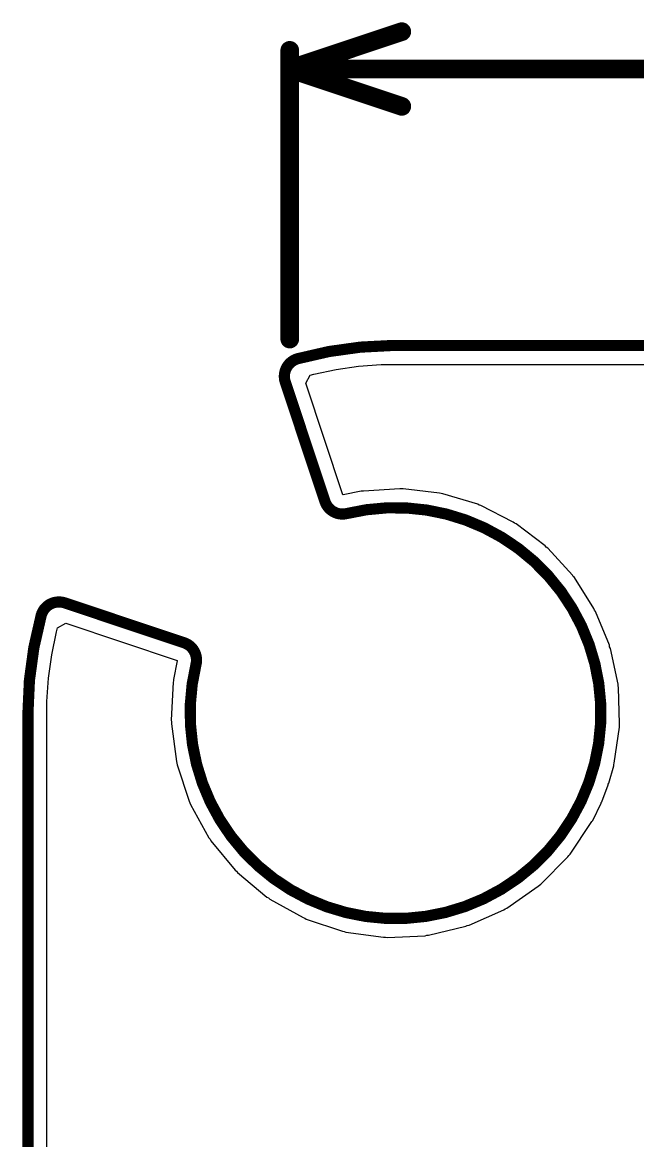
# Model space of a CAD drawing. Header units: inches. Extents: x -22 to 5433, y -38 to 5417.
# Drawn here: x -21.6 to -13.22, y -3.8 to 11.4 of the extents above; entities that cross this region are included whole.
import ezdxf

# ---------------------------------------------------------------- set-up
doc = ezdxf.new("R2010")
doc.units = ezdxf.units.IN
for name, color, linetype in [('Board_outline', 216, 'Continuous'), ('Bottom Layer', 5, 'Continuous'), ('Dimensions', 6, 'Continuous'), ('Top Layer', 1, 'Continuous')]:
    doc.layers.add(name, color=color, linetype=linetype)

msp = doc.modelspace()

# ---------------------------------------------------------------- linework, layer by layer
at = {"layer": 'Board_outline'}
for points in [[(-17.847, 6.832, 0.152, 0.152, -0.065034), (-16.564, 7.011, 0.152, 0.152, 0)], [(-16.564, 7.011, 0.152, 0.152, 0), (-16.519, 7.011, 0.152, 0.152, 0)], [(-16.519, 7.011, 0.152, 0.152, 0), (73.481, 7.011, 0.152, 0.152, 0)], [(-18.018, 6.512, 0.152, 0.152, -0.429723), (-17.847, 6.832, 0.152, 0.152, 0)], [(-18.018, 6.512, 0.152, 0.152, 0), (-17.478, 4.89, 0.152, 0.152, 0)], [(-17.181, 4.726, 0.152, 0.152, -3.570956), (-19.233, 2.674, 0.152, 0.152, 0)], [(-17.181, 4.726, 0.152, 0.152, -0.390332), (-17.478, 4.89, 0.152, 0.152, 0)], [(-21.339, 3.34, 0.152, 0.152, -0.429721), (-21.019, 3.511, 0.152, 0.152, 0)], [(-21.019, 3.511, 0.152, 0.152, 0), (-19.397, 2.97, 0.152, 0.152, 0)], [(-21.519, 2.011, 0.152, 0.152, -0.067325), (-21.339, 3.34, 0.152, 0.152, 0)], [(-19.397, 2.97, 0.152, 0.152, -0.390333), (-19.233, 2.674, 0.152, 0.152, 0)], [(-21.519, -32.989, 0.152, 0.152, 0), (-21.519, 2.011, 0.152, 0.152, 0)]]:
    msp.add_lwpolyline(points, format="xyseb", dxfattribs=at)
for points in [[(-16.602, 7.011, 0.0762, 0.0762, 1), (-16.526, 7.011, 0.0762, 0.0762, 1)], [(-16.602, 7.011, 0.0762, 0.0762, 1), (-16.526, 7.011, 0.0762, 0.0762, 1)], [(-16.557, 7.011, 0.0762, 0.0762, 1), (-16.481, 7.011, 0.0762, 0.0762, 1)], [(-16.557, 7.011, 0.0762, 0.0762, 1), (-16.481, 7.011, 0.0762, 0.0762, 1)], [(-17.885, 6.832, 0.0762, 0.0762, 1), (-17.809, 6.832, 0.0762, 0.0762, 1)], [(-17.885, 6.832, 0.0762, 0.0762, 1), (-17.809, 6.832, 0.0762, 0.0762, 1)], [(-18.056, 6.512, 0.0762, 0.0762, 1), (-17.98, 6.512, 0.0762, 0.0762, 1)], [(-18.056, 6.512, 0.0762, 0.0762, 1), (-17.98, 6.512, 0.0762, 0.0762, 1)], [(-17.516, 4.89, 0.0762, 0.0762, 1), (-17.44, 4.89, 0.0762, 0.0762, 1)], [(-17.516, 4.89, 0.0762, 0.0762, 1), (-17.44, 4.89, 0.0762, 0.0762, 1)], [(-17.219, 4.726, 0.0762, 0.0762, 1), (-17.143, 4.726, 0.0762, 0.0762, 1)], [(-17.219, 4.726, 0.0762, 0.0762, 1), (-17.143, 4.726, 0.0762, 0.0762, 1)], [(-21.057, 3.511, 0.0762, 0.0762, 1), (-20.981, 3.511, 0.0762, 0.0762, 1)], [(-21.057, 3.511, 0.0762, 0.0762, 1), (-20.981, 3.511, 0.0762, 0.0762, 1)], [(-21.377, 3.34, 0.0762, 0.0762, 1), (-21.301, 3.34, 0.0762, 0.0762, 1)], [(-21.377, 3.34, 0.0762, 0.0762, 1), (-21.301, 3.34, 0.0762, 0.0762, 1)], [(-19.435, 2.97, 0.0762, 0.0762, 1), (-19.359, 2.97, 0.0762, 0.0762, 1)], [(-19.435, 2.97, 0.0762, 0.0762, 1), (-19.359, 2.97, 0.0762, 0.0762, 1)], [(-19.271, 2.674, 0.0762, 0.0762, 1), (-19.195, 2.674, 0.0762, 0.0762, 1)], [(-19.271, 2.674, 0.0762, 0.0762, 1), (-19.195, 2.674, 0.0762, 0.0762, 1)], [(-21.557, 2.011, 0.0762, 0.0762, 1), (-21.481, 2.011, 0.0762, 0.0762, 1)], [(-21.557, 2.011, 0.0762, 0.0762, 1), (-21.481, 2.011, 0.0762, 0.0762, 1)]]:
    msp.add_lwpolyline(points, format="xyseb", close=True, dxfattribs=at)
at = {"layer": 'Bottom Layer'}
for p, q in [((-17.328, 6.686), (-17.023, 6.728)), ((-17.023, 6.728), (-16.716, 6.751)), ((-16.716, 6.751), (-16.563, 6.752)), ((-16.563, 6.752), (73.481, 6.752)), ((-17.74, 6.497), (-17.68, 6.609)), ((-17.68, 6.609), (-17.63, 6.623)), ((-17.63, 6.623), (-17.328, 6.686)), ((-17.235, 4.982), (-17.74, 6.497)), ((-16.988, 5.028), (-17.231, 4.98)), ((-16.97, 5.028), (-16.988, 5.028)), ((-16.954, 5.032), (-16.97, 5.028)), ((-16.459, 5.063), (-16.954, 5.032)), ((-16.436, 5.06), (-16.459, 5.063)), ((-16.413, 5.062), (-16.436, 5.06)), ((-15.921, 5.004), (-16.413, 5.062)), ((-17.231, 4.98), (-17.235, 4.982)), ((-15.899, 4.997), (-15.921, 5.004)), ((-15.876, 4.995), (-15.899, 4.997)), ((-15.401, 4.852), (-15.876, 4.995)), ((-15.381, 4.841), (-15.401, 4.852)), ((-15.359, 4.834), (-15.381, 4.841)), ((-14.917, 4.609), (-15.359, 4.834)), ((-14.899, 4.595), (-14.917, 4.609)), ((-14.878, 4.585), (-14.899, 4.595)), ((-14.483, 4.286), (-14.878, 4.585)), ((-14.468, 4.268), (-14.483, 4.286)), ((-14.449, 4.255), (-14.468, 4.268)), ((-14.113, 3.89), (-14.449, 4.255)), ((-14.101, 3.87), (-14.113, 3.89)), ((-14.085, 3.854), (-14.101, 3.87)), ((-13.819, 3.435), (-14.085, 3.854)), ((-13.811, 3.414), (-13.819, 3.435)), ((-13.798, 3.395), (-13.811, 3.414)), ((-13.61, 2.936), (-13.798, 3.395)), ((-21.117, 3.173), (-21.005, 3.233)), ((-21.005, 3.233), (-19.49, 2.728)), ((-21.196, 2.805), (-21.132, 3.117)), ((-21.132, 3.117), (-21.117, 3.173)), ((-13.606, 2.913), (-13.61, 2.936)), ((-13.596, 2.892), (-13.606, 2.913)), ((-13.492, 2.407), (-13.596, 2.892)), ((-21.239, 2.489), (-21.196, 2.805)), ((-19.488, 2.724), (-19.537, 2.469)), ((-19.49, 2.728), (-19.488, 2.724)), ((-21.26, 2.171), (-21.239, 2.489)), ((-19.542, 2.433), (-19.569, 1.916)), ((-19.537, 2.451), (-19.542, 2.433)), ((-19.537, 2.469), (-19.537, 2.451)), ((-13.492, 2.384), (-13.492, 2.407)), ((-13.487, 2.362), (-13.492, 2.384)), ((-13.47, 1.866), (-13.487, 2.362)), ((-21.26, 2.011), (-21.26, 2.171)), ((-21.26, -32.989), (-21.26, 2.011)), ((-21.26, 2.011), (-21.26, 2.011)), ((-21.26, 2.011), (-21.26, 2.011)), ((-19.569, 1.916), (-19.566, 1.892)), ((-19.566, 1.892), (-19.568, 1.868)), ((-19.568, 1.868), (-19.499, 1.354)), ((-13.474, 1.844), (-13.47, 1.866)), ((-13.473, 1.821), (-13.474, 1.844)), ((-13.544, 1.33), (-13.473, 1.821)), ((-19.499, 1.354), (-19.492, 1.331)), ((-19.492, 1.331), (-19.489, 1.307)), ((-19.489, 1.307), (-19.327, 0.815)), ((-13.619, 1.058), (-13.551, 1.296)), ((-13.551, 1.296), (-13.55, 1.314)), ((-13.55, 1.314), (-13.544, 1.33)), ((-13.713, 0.808), (-13.626, 1.036)), ((-13.626, 1.036), (-13.624, 1.047)), ((-13.624, 1.047), (-13.619, 1.058)), ((-19.327, 0.815), (-19.315, 0.794)), ((-19.315, 0.794), (-19.307, 0.771)), ((-19.307, 0.771), (-19.057, 0.317)), ((-13.836, 0.554), (-13.722, 0.787)), ((-13.722, 0.787), (-13.719, 0.798)), ((-13.719, 0.798), (-13.713, 0.808)), ((-14.145, 0.093), (-13.855, 0.523)), ((-13.855, 0.523), (-13.848, 0.539)), ((-13.848, 0.539), (-13.836, 0.554)), ((-19.057, 0.317), (-19.042, 0.298)), ((-19.042, 0.298), (-19.03, 0.277)), ((-19.03, 0.277), (-18.701, -0.123)), ((-14.54, -0.312), (-14.175, 0.056)), ((-14.175, 0.056), (-14.162, 0.076)), ((-14.162, 0.076), (-14.145, 0.093)), ((-18.701, -0.123), (-18.682, -0.138)), ((-18.682, -0.138), (-18.667, -0.157)), ((-18.667, -0.157), (-18.269, -0.489)), ((-15.003, -0.638), (-14.577, -0.343)), ((-14.577, -0.343), (-14.56, -0.326)), ((-14.56, -0.326), (-14.54, -0.312)), ((-18.269, -0.489), (-18.248, -0.501)), ((-18.248, -0.501), (-18.229, -0.516)), ((-18.229, -0.516), (-17.777, -0.769)), ((-15.519, -0.872), (-15.045, -0.661)), ((-15.045, -0.661), (-15.025, -0.647)), ((-15.025, -0.647), (-15.003, -0.638)), ((-17.777, -0.769), (-17.754, -0.777)), ((-17.754, -0.777), (-17.733, -0.789)), ((-17.733, -0.789), (-17.242, -0.954)), ((-16.068, -1.007), (-15.564, -0.887)), ((-15.564, -0.887), (-15.542, -0.877)), ((-15.542, -0.877), (-15.519, -0.872)), ((-17.242, -0.954), (-17.218, -0.957)), ((-17.218, -0.957), (-17.195, -0.965)), ((-17.195, -0.965), (-16.682, -1.036)), ((-16.682, -1.036), (-16.657, -1.035)), ((-16.657, -1.035), (-16.634, -1.039)), ((-16.634, -1.039), (-16.116, -1.014)), ((-16.116, -1.014), (-16.092, -1.008)), ((-16.092, -1.008), (-16.068, -1.007))]:
    msp.add_line(p, q, dxfattribs=at)
at = {"layer": 'Dimensions'}
for points in [[(-17.958, 10.77, 0.254, 0.254, 0), (-16.434, 11.278, 0.254, 0.254, 0)], [(-17.958, 7.098, 0.254, 0.254, 0), (-17.958, 11.024, 0.254, 0.254, 0)], [(-17.958, 10.77, 0.254, 0.254, 0), (-16.434, 10.262, 0.254, 0.254, 0)], [(-17.958, 10.77, 0.254, 0.254, 0), (20.813, 10.77, 0.254, 0.254, 0)]]:
    msp.add_lwpolyline(points, format="xyseb", dxfattribs=at)
for points in [[(-16.497, 11.278, 0.127, 0.127, 1), (-16.37, 11.278, 0.127, 0.127, 1)], [(-18.021, 11.024, 0.127, 0.127, 1), (-17.894, 11.024, 0.127, 0.127, 1)], [(-18.021, 10.77, 0.127, 0.127, 1), (-17.894, 10.77, 0.127, 0.127, 1)], [(-18.021, 10.77, 0.127, 0.127, 1), (-17.894, 10.77, 0.127, 0.127, 1)], [(-18.021, 10.77, 0.127, 0.127, 1), (-17.894, 10.77, 0.127, 0.127, 1)], [(-16.497, 10.262, 0.127, 0.127, 1), (-16.37, 10.262, 0.127, 0.127, 1)], [(-18.021, 7.098, 0.127, 0.127, 1), (-17.894, 7.098, 0.127, 0.127, 1)]]:
    msp.add_lwpolyline(points, format="xyseb", close=True, dxfattribs=at)
at = {"layer": 'Top Layer'}
for p, q in [((-17.328, 6.686), (-17.023, 6.728)), ((-17.023, 6.728), (-16.716, 6.751)), ((-16.716, 6.751), (-16.563, 6.752)), ((-16.563, 6.752), (73.481, 6.752)), ((-17.74, 6.497), (-17.68, 6.609)), ((-17.68, 6.609), (-17.63, 6.623)), ((-17.63, 6.623), (-17.328, 6.686)), ((-17.235, 4.982), (-17.74, 6.497)), ((-16.988, 5.028), (-17.231, 4.98)), ((-16.97, 5.028), (-16.988, 5.028)), ((-16.954, 5.032), (-16.97, 5.028)), ((-16.459, 5.063), (-16.954, 5.032)), ((-16.436, 5.06), (-16.459, 5.063)), ((-16.413, 5.062), (-16.436, 5.06)), ((-15.921, 5.004), (-16.413, 5.062)), ((-17.231, 4.98), (-17.235, 4.982)), ((-15.899, 4.997), (-15.921, 5.004)), ((-15.876, 4.995), (-15.899, 4.997)), ((-15.401, 4.852), (-15.876, 4.995)), ((-15.381, 4.841), (-15.401, 4.852)), ((-15.359, 4.834), (-15.381, 4.841)), ((-14.917, 4.609), (-15.359, 4.834)), ((-14.899, 4.595), (-14.917, 4.609)), ((-14.878, 4.585), (-14.899, 4.595)), ((-14.483, 4.286), (-14.878, 4.585)), ((-14.468, 4.268), (-14.483, 4.286)), ((-14.449, 4.255), (-14.468, 4.268)), ((-14.113, 3.89), (-14.449, 4.255)), ((-14.101, 3.87), (-14.113, 3.89)), ((-14.085, 3.854), (-14.101, 3.87)), ((-13.819, 3.435), (-14.085, 3.854)), ((-13.811, 3.414), (-13.819, 3.435)), ((-13.798, 3.395), (-13.811, 3.414)), ((-13.61, 2.936), (-13.798, 3.395)), ((-21.117, 3.173), (-21.005, 3.233)), ((-21.005, 3.233), (-19.49, 2.728)), ((-21.196, 2.805), (-21.132, 3.117)), ((-21.132, 3.117), (-21.117, 3.173)), ((-13.606, 2.913), (-13.61, 2.936)), ((-13.596, 2.892), (-13.606, 2.913)), ((-13.492, 2.407), (-13.596, 2.892)), ((-21.239, 2.489), (-21.196, 2.805)), ((-19.488, 2.724), (-19.537, 2.469)), ((-19.49, 2.728), (-19.488, 2.724)), ((-21.26, 2.171), (-21.239, 2.489)), ((-19.542, 2.433), (-19.569, 1.916)), ((-19.537, 2.451), (-19.542, 2.433)), ((-19.537, 2.469), (-19.537, 2.451)), ((-13.492, 2.384), (-13.492, 2.407)), ((-13.487, 2.362), (-13.492, 2.384)), ((-13.47, 1.866), (-13.487, 2.362)), ((-21.26, 2.011), (-21.26, 2.171)), ((-21.26, -32.989), (-21.26, 2.011)), ((-21.26, 2.011), (-21.26, 2.011)), ((-21.26, 2.011), (-21.26, 2.011)), ((-19.569, 1.916), (-19.566, 1.892)), ((-19.566, 1.892), (-19.568, 1.868)), ((-19.568, 1.868), (-19.499, 1.354)), ((-13.474, 1.844), (-13.47, 1.866)), ((-13.473, 1.821), (-13.474, 1.844)), ((-13.544, 1.33), (-13.473, 1.821)), ((-19.499, 1.354), (-19.492, 1.331)), ((-19.492, 1.331), (-19.489, 1.307)), ((-19.489, 1.307), (-19.327, 0.815)), ((-13.619, 1.058), (-13.551, 1.296)), ((-13.551, 1.296), (-13.55, 1.314)), ((-13.55, 1.314), (-13.544, 1.33)), ((-13.713, 0.808), (-13.626, 1.036)), ((-13.626, 1.036), (-13.624, 1.047)), ((-13.624, 1.047), (-13.619, 1.058)), ((-19.327, 0.815), (-19.315, 0.794)), ((-19.315, 0.794), (-19.307, 0.771)), ((-19.307, 0.771), (-19.057, 0.317)), ((-13.836, 0.554), (-13.722, 0.787)), ((-13.722, 0.787), (-13.719, 0.798)), ((-13.719, 0.798), (-13.713, 0.808)), ((-14.145, 0.093), (-13.855, 0.523)), ((-13.855, 0.523), (-13.848, 0.539)), ((-13.848, 0.539), (-13.836, 0.554)), ((-19.057, 0.317), (-19.042, 0.298)), ((-19.042, 0.298), (-19.03, 0.277)), ((-19.03, 0.277), (-18.701, -0.123)), ((-14.54, -0.312), (-14.175, 0.056)), ((-14.175, 0.056), (-14.162, 0.076)), ((-14.162, 0.076), (-14.145, 0.093)), ((-18.701, -0.123), (-18.682, -0.138)), ((-18.682, -0.138), (-18.667, -0.157)), ((-18.667, -0.157), (-18.269, -0.489)), ((-15.003, -0.638), (-14.577, -0.343)), ((-14.577, -0.343), (-14.56, -0.326)), ((-14.56, -0.326), (-14.54, -0.312)), ((-18.269, -0.489), (-18.248, -0.501)), ((-18.248, -0.501), (-18.229, -0.516)), ((-18.229, -0.516), (-17.777, -0.769)), ((-15.519, -0.872), (-15.045, -0.661)), ((-15.045, -0.661), (-15.025, -0.647)), ((-15.025, -0.647), (-15.003, -0.638)), ((-17.777, -0.769), (-17.754, -0.777)), ((-17.754, -0.777), (-17.733, -0.789)), ((-17.733, -0.789), (-17.242, -0.954)), ((-16.068, -1.007), (-15.564, -0.887)), ((-15.564, -0.887), (-15.542, -0.877)), ((-15.542, -0.877), (-15.519, -0.872)), ((-17.242, -0.954), (-17.218, -0.957)), ((-17.218, -0.957), (-17.195, -0.965)), ((-17.195, -0.965), (-16.682, -1.036)), ((-16.682, -1.036), (-16.657, -1.035)), ((-16.657, -1.035), (-16.634, -1.039)), ((-16.634, -1.039), (-16.116, -1.014)), ((-16.116, -1.014), (-16.092, -1.008)), ((-16.092, -1.008), (-16.068, -1.007))]:
    msp.add_line(p, q, dxfattribs=at)

doc.saveas('drawing.dxf')
